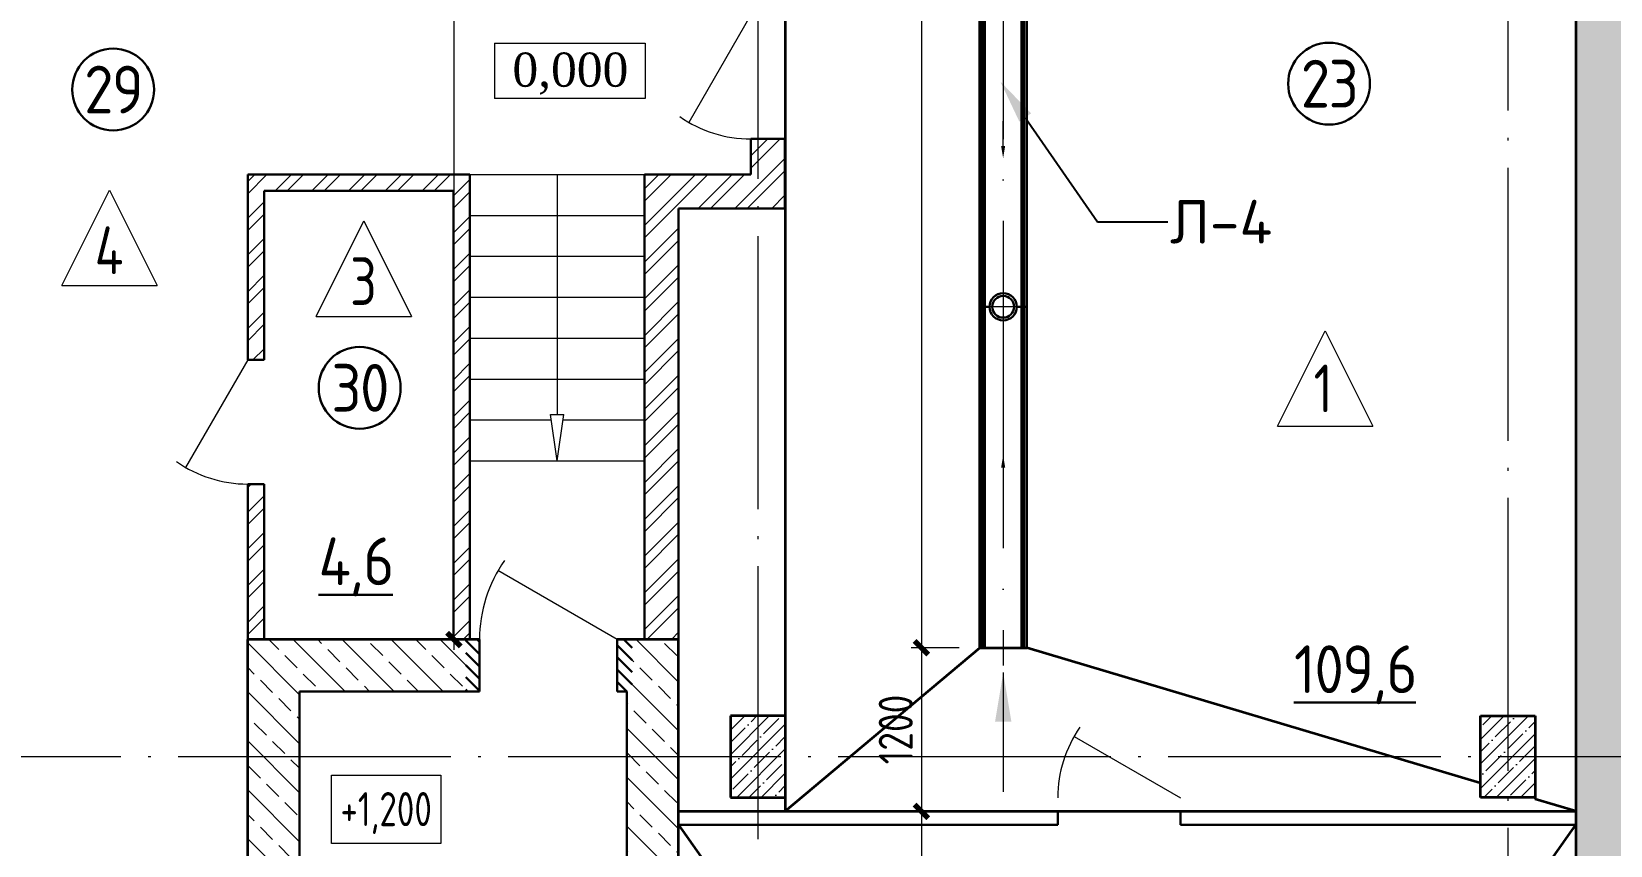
# Model space of a CAD drawing. Extents: x -965262 to 1142518, y -357520 to 71675.
# Drawn here: x 102098 to 113675, y -217802 to -211834 of the extents above; entities that cross this region are included whole.
import ezdxf
from ezdxf import colors
from ezdxf.entities.mleader import LeaderData, LeaderLine
from ezdxf.math import Vec2, Vec3

# ---------------------------------------------------------------- set-up
doc = ezdxf.new("R2010")
doc.units = 0
doc.header["$LTSCALE"] = 10
doc.linetypes.add('ACAD_ISO04W100', pattern=[30, 24, -3, 0, -3])
doc.linetypes.add('DOTE', pattern=[2.42, 2, -0.2, 0.02, -0.2])
doc.layers.get('0').update_dxf_attribs({"linetype": 'CONTINUOUS', "lineweight": 30})
doc.layers.get('Defpoints').update_dxf_attribs({"linetype": 'CONTINUOUS'})
for name, color, linetype, lineweight in [('DOTE', 7, 'DOTE', 9), ('полы', 3, 'CONTINUOUS', 35), ('Полы_лотки', 7, 'CONTINUOUS', 30)]:
    doc.layers.add(name, color=color, linetype=linetype, lineweight=lineweight)
doc.styles.add('2.5', font='times.ttf', dxfattribs={"height": 2.5})
doc.styles.add('GOST 2.304', font='isocpeur.ttf', dxfattribs={"width": 0.75, "height": 250})
doc.styles.add('GOST-2.304_Type-B', font='isocpeur.ttf', dxfattribs={"width": 0.9})
doc.styles.get("Standard").update_dxf_attribs({"font": 'isocpeur.ttf', "height": 300})
doc.styles.add('ГОСТ 2м', font='isocpeur.ttf', dxfattribs={"width": 0.8, "height": 250})
doc.dimstyles.new('ГОСТ 2м', dxfattribs={"dimtxt": 250, "dimasz": 100, "dimexe": 75, "dimexo": 150, "dimgap": 62.5, "dimtad": 1, "dimdec": 0, "dimtxsty": 'ГОСТ 2м', "dimblk": 'ARCHTICK', "dimcen": 150, "dimdle": 75, "dimclrd": 256, "dimclre": 256, "dimclrt": 256, "dimadec": 0, "dimazin": 0, "dimtfac": 1, "dimtdec": 0, "dimtmove": 0, "dimatfit": 3, "dimldrblk": 'OBLIQUE', "dimfxl": 1, "dimlwd": 15, "dimlwe": 15, "dimarcsym": 0})
pattern_1 = [(45, (79670.67, -272886.6), (-89.80256, 89.80256), []), (45, (79760.47, -272886.6), (-89.80256, 89.80256), [158.75, -31.75, 0, -31.75])]

# ---------------------------------------------------------------- blocks, each defined once
blk = doc.blocks.new('_ArchTick')
at = {"color": 0, "linetype": 'ByBlock', "lineweight": 0, "const_width": 0.4}
blk.add_lwpolyline([(-0.5, -0.5), (0.5, 0.5)], dxfattribs=at)
blk = doc.blocks.new('*D1257')
at = {"lineweight": 15, "ltscale": 50, "transparency": 16777216}
for p, q in [((108623, -201277), (108623, -216427)), ((108900, -201352), (108548, -201352)), ((108900, -216352), (108548, -216352))]:
    blk.add_line(p, q, dxfattribs=at)
at = {"layer": 'Defpoints', "color": 0, "lineweight": 15, "ltscale": 50, "transparency": 16777216}
for p in [(109050, -201352, 0), (108623, -216352), (109050, -216352, 0)]:
    blk.add_point(p, dxfattribs=at)
at = {"lineweight": 15, "ltscale": 50, "transparency": 16777216, "xscale": 100, "yscale": 100, "zscale": 100}
for p, rotation in [((108623, -201352), 90), ((108623, -216352), 270)]:
    blk.add_blockref('_ArchTick', p, dxfattribs=dict(at, rotation=rotation))
at = {"lineweight": 15, "ltscale": 50, "transparency": 16777216, "insert": (108435, -208363), "char_height": 250, "attachment_point": 5, "rotation": 90, "style": 'ГОСТ 2м'}
blk.add_mtext('15000', dxfattribs=at)
blk = doc.blocks.new('_Oblique')
at = {"color": 0, "linetype": 'ByBlock', "lineweight": -2}
blk.add_line((-0.5, -0.5), (0.5, 0.5), dxfattribs=at)
blk = doc.blocks.new('*D1258')
at = {"lineweight": 15, "ltscale": 50, "transparency": 16777216}
for p, q in [((108900, -216352), (108548, -216352)), ((108623, -216277), (108623, -217627)), ((108900, -217552), (108548, -217552))]:
    blk.add_line(p, q, dxfattribs=at)
at = {"layer": 'Defpoints', "color": 0, "lineweight": 15, "ltscale": 50, "transparency": 16777216}
for p in [(109050, -216352, 0), (108623, -217552), (109050, -217552)]:
    blk.add_point(p, dxfattribs=at)
at = {"lineweight": 15, "ltscale": 50, "transparency": 16777216, "xscale": 100, "yscale": 100, "zscale": 100}
for p, rotation in [((108623, -216352), 90), ((108623, -217552), 270)]:
    blk.add_blockref('_ArchTick', p, dxfattribs=dict(at, rotation=rotation))
at = {"lineweight": 15, "ltscale": 50, "transparency": 16777216, "insert": (108435, -216952), "char_height": 250, "attachment_point": 5, "rotation": 90, "style": 'ГОСТ 2м'}
blk.add_mtext('1200', dxfattribs=at)
blk = doc.blocks.new('*D1132')
at = {"lineweight": 15, "ltscale": 50, "transparency": 16777216}
for p, q in [((108623, -217477), (108623, -220254)), ((108750, -217552), (108548, -217552)), ((108473, -220179), (108548, -220179))]:
    blk.add_line(p, q, dxfattribs=at)
at = {"layer": 'Defpoints', "color": 0, "lineweight": 15, "ltscale": 50, "transparency": 16777216}
for p in [(108900, -217552), (108623, -220179), (108623, -220179)]:
    blk.add_point(p, dxfattribs=at)
at = {"lineweight": 15, "ltscale": 50, "transparency": 16777216, "xscale": 100, "yscale": 100, "zscale": 100}
for p, rotation in [((108623, -217552), 90), ((108623, -220179), 270)]:
    blk.add_blockref('_ArchTick', p, dxfattribs=dict(at, rotation=rotation))
at = {"lineweight": 15, "ltscale": 50, "transparency": 16777216, "insert": (108435, -218866), "char_height": 250, "attachment_point": 5, "rotation": 90, "style": 'ГОСТ 2м'}
blk.add_mtext('2630', dxfattribs=at)
blk = doc.blocks.new('*D1134')
at = {"lineweight": 15, "ltscale": 50, "transparency": 16777216}
for p, q in [((105195, -205017), (105195, -216367)), ((105045, -205092), (105120, -205092)), ((105363, -216292), (105120, -216292))]:
    blk.add_line(p, q, dxfattribs=at)
at = {"layer": 'Defpoints', "color": 0, "lineweight": 15, "ltscale": 50, "transparency": 16777216}
for p in [(105195, -205092), (105195, -216292), (105513, -216292)]:
    blk.add_point(p, dxfattribs=at)
at = {"lineweight": 15, "ltscale": 50, "transparency": 16777216, "xscale": 100, "yscale": 100, "zscale": 100}
for p, rotation in [((105195, -205092), 90), ((105195, -216292), 270)]:
    blk.add_blockref('_ArchTick', p, dxfattribs=dict(at, rotation=rotation))
at = {"lineweight": 15, "ltscale": 50, "transparency": 16777216, "insert": (105008, -210692), "char_height": 250, "attachment_point": 5, "rotation": 90, "style": 'ГОСТ 2м'}
blk.add_mtext('11200', dxfattribs=at)

msp = doc.modelspace()

# ---------------------------------------------------------------- hatches: boundary and pattern name
at = {"lineweight": 15}
h = msp.add_hatch(dxfattribs=at)
h.set_pattern_fill('ANSI35', scale=40, style=0)
h.set_pattern_definition([(45, (79670.67, -272886.6), (-179.6051, 179.6051), []), (45, (79850.27, -272886.6), (-179.6051, 179.6051), [317.5, -63.5, 0, -63.5])])
h.paths.add_polyline_path([(123552.6, -223302.1), (123399.4, -223302.1), (121242.6, -223307.6), (121242.6, -223702.1), (123552.6, -223702.1)])
h.paths.add_polyline_path([(114412.6, -223702.1), (113422.6, -223702.1), (113422.6, -198602.1), (114502.9, -198602.1), (114502.9, -199002.1), (113802.6, -199002.1), (113802.6, -223302.1), (114412.6, -223302.1)])
h.paths.add_polyline_path([(115412.6, -223702.1), (117552.6, -223702.1), (117552.6, -223302.1), (115412.6, -223302.1)])
h.paths.add_polyline_path([(119352.6, -223707.6), (120242.6, -223702.1), (120242.6, -223302.1), (119352.6, -223307.6)])
h.paths.add_polyline_path([(125352.6, -223702.1), (125352.6, -223302.1), (126102.6, -223302.1), (126102.6, -222552.3), (126502.6, -222552.3), (126502.6, -223701.7), (125352.6, -223702.1)])
h.paths.add_polyline_path([(126102.6, -220752.1), (126502.6, -220752.1), (126502.6, -219552.1), (126102.6, -219552.1)])
h.paths.add_polyline_path([(126102.6, -217752.3), (126502.6, -217752.3), (126502.6, -216552.3), (126102.6, -216552.3)])
h.paths.add_polyline_path([(126102.6, -214752.3), (126502.6, -214752.3), (126502.6, -213552.3), (126102.6, -213552.3)])
h.paths.add_polyline_path([(126102.6, -211752.3), (126502.6, -211752.3), (126502.6, -210552.3), (126102.6, -210552.3)])
h.paths.add_polyline_path([(126102.6, -208752.1), (126502.6, -208752.1), (126502.6, -207552.1), (126102.6, -207552.1)])
h.paths.add_polyline_path([(126102.6, -205752.1), (126502.6, -205752.1), (126502.6, -204552.1), (126102.6, -204552.1)])
h.paths.add_polyline_path([(126102.6, -202752.1), (126502.6, -202752.1), (126502.6, -201552.1), (126102.6, -201552.1)])
h.paths.add_polyline_path([(126102.6, -199752.3), (126102.6, -199002.1), (125351.8, -199002.1), (125352.6, -198602.1), (126502.6, -198602.1), (126502.6, -199752.1), (126102.6, -199752.1)])
h.paths.add_polyline_path([(122351.8, -199002.1), (123551.8, -199002.1), (123551.8, -198602.1), (122351.8, -198602.1)])
h.paths.add_polyline_path([(115402.9, -198997.6), (120552.6, -198997.6), (120552.6, -198602.1), (115402.9, -198602.1)])
h = msp.add_hatch(dxfattribs=at)
h.set_pattern_fill('ANSI32', scale=20)
h.set_pattern_definition([(45, (102573.54, -199225.07), (-134.7038, 134.7038), []), (45, (102663.35, -199225.07), (-134.7038, 134.7038), [])])
h.paths.add_polyline_path([(102642.6, -199152.1), (102522.6, -199152.1), (102522.6, -199402.1), (102642.6, -199402.1)], flags=17)
h.paths.add_polyline_path([(103552.6, -199152.1), (103432.6, -199152.1), (103432.6, -199402.1), (103552.6, -199402.1)])
h.paths.add_polyline_path([(107622.6, -212621.9), (107422.6, -212621.9), (107422.6, -213132.1), (107622.6, -213132.1)])
h.paths.add_polyline_path([(107422.6, -212621.9), (107372.6, -212621.9), (107372.6, -212882.1), (106592.6, -212882.1), (106592.6, -216292.1), (106842.6, -216292.1), (106842.6, -213132.1), (107422.6, -213132.1)])
h.paths.add_polyline_path([(107622.6, -211452.1), (107422.6, -211452.1), (107422.6, -211711.9), (107622.6, -211711.9)])
h.paths.add_polyline_path([(101372.6, -216851.7), (101372.6, -216471.7), (101622.6, -216471.7), (101622.6, -216852.1), (101372.6, -216852.1)])
h.paths.add_polyline_path([(101372.6, -215051.7), (101372.6, -213251.7), (101622.6, -213251.7), (101622.6, -215051.7)])
h.paths.add_polyline_path([(101372.6, -211831.7), (101372.6, -211452.1), (101622.6, -211452.1), (101622.6, -211831.7)])
h.paths.add_polyline_path([(101372.6, -210852.1), (101372.6, -210471.7), (101622.6, -210471.7), (101622.6, -210852.1), (101372.6, -210851.7)])
h.paths.add_polyline_path([(101372.6, -209051.7), (101372.6, -208541.7), (101622.6, -208541.7), (101622.6, -209051.7)])
h.paths.add_polyline_path([(101372.6, -207121.7), (101372.6, -206741.7), (101622.6, -206741.7), (101622.6, -207121.7)])
h.paths.add_polyline_path([(101372.6, -205831.7), (101372.6, -205452.1), (101622.6, -205452.1), (101622.6, -205831.7)])
h.paths.add_polyline_path([(101372.6, -204852.1), (101372.6, -204471.7), (101622.6, -204471.7), (101622.6, -204852.1)])
h.paths.add_polyline_path([(101372.6, -203436.7), (101372.6, -203056.7), (101622.6, -203056.7), (101622.6, -203436.7)])
h.paths.add_polyline_path([(101372.6, -202021.7), (101372.6, -201642.1), (101622.6, -201642.1), (101622.6, -202021.7)])
h.paths.add_polyline_path([(101372.6, -200132.1), (101372.6, -199752.1), (101622.6, -199752.5), (101622.6, -200132.1)])
h.paths.add_polyline_path([(101622.6, -199402.1), (101622.6, -199152.1), (102642.6, -199152.1), (102642.6, -199402.1)])
h.paths.add_polyline_path([(103552.6, -199152.1), (107222.6, -199152.1), (107222.6, -199402.1), (103802.6, -199402.1), (103802.6, -200131.7), (103682.6, -200131.7), (103682.6, -199402.1), (103552.6, -199402.1)])
h.paths.add_polyline_path([(107372.6, -200132.1), (107372.6, -199752.1), (107622.6, -199752.1), (107622.6, -200132.1)])
h.paths.add_polyline_path([(103682.6, -202021.7), (103682.6, -201641.7), (103802.6, -201641.7), (103802.6, -202021.7)])
h.paths.add_polyline_path([(107372.6, -202022.1), (107372.6, -201642.1), (107622.6, -201642.1), (107622.6, -202022.1)])
h.paths.add_polyline_path([(107372.6, -203437.1), (107372.6, -203057.1), (107622.6, -203057.1), (107622.6, -203437.1)])
h.paths.add_polyline_path([(103682.6, -203436.7), (103682.6, -203056.7), (103802.6, -203056.7), (103802.6, -203436.7)])
h.paths.add_polyline_path([(107222.6, -211452.1), (103682.6, -211451.7), (103682.6, -204471.7), (103802.6, -204471.7), (103802.6, -205092.1), (107222.6, -205092.1), (107222.6, -205212.1), (103802.6, -205212.1), (103802.6, -208157.1), (107372.6, -208157.1), (107372.6, -207896.7), (107622.6, -207896.7), (107622.6, -208406.7), (107372.6, -208406.7), (107372.7, -208277.1), (103802.6, -208277.1), (103802.6, -211331.7), (107222.6, -211331.7), (107222.6, -211451.7)])
h.paths.add_polyline_path([(107372.6, -204852.1), (107372.6, -204471.7), (107622.6, -204471.7), (107622.6, -204851.7)])
h.paths.add_polyline_path([(107372.6, -205832.1), (107372.6, -205452.1), (107622.6, -205452.1), (107622.6, -205832.1)], flags=17)
h.paths.add_polyline_path([(107372.6, -207122.1), (107372.6, -206742.1), (107622.6, -206742.1), (107622.6, -207122.1)], flags=17)
h.paths.add_polyline_path([(107372.6, -209561.7), (107372.6, -209181.7), (107622.6, -209181.7), (107622.6, -209561.7)])
h.paths.add_polyline_path([(107372.6, -210852.1), (107372.6, -210471.7), (107622.6, -210471.7), (107622.6, -210852.1)], flags=17)
h.paths.add_polyline_path([(103682.6, -214242.1), (103682.6, -212882.1), (105312.6, -212882.1), (105312.6, -216292.1), (105192.6, -216292.1), (105192.6, -213002.1), (103802.6, -213002.1), (103802.6, -214242.1)])
h.paths.add_polyline_path([(103682.6, -216292.1), (103682.6, -215152.1), (103802.6, -215152.1), (103802.6, -216292.1)], flags=17)
h.paths.add_polyline_path([(107372.6, -211711.9), (107422.6, -211711.9), (107422.6, -211452.1), (107372.6, -211452.1)])
h = msp.add_hatch(dxfattribs=at)
h.set_pattern_fill('ANSI33', scale=40, angle=90)
h.set_pattern_definition([(135, (-359605.78, -304776.27), (-179.60512, -179.60512), []), (135, (-359605.78, -304596.67), (-179.60512, -179.60512), [127, -63.5])])
h.paths.add_polyline_path([(106462.6, -216292.1), (106392.6, -216292.1), (106392.6, -216672.1), (106462.6, -216672.1)], flags=17)
h.paths.add_polyline_path([(105382.6, -216292.1), (105312.6, -216292.1), (105312.6, -216672.1), (105382.6, -216672.1)], flags=17)
h.paths.add_polyline_path([(103682.6, -222342.1), (103682.6, -216292.1), (105312.6, -216292.1), (105312.6, -216672.1), (104062.6, -216672.1), (104062.6, -221962.1), (106462.6, -221962.1), (106462.6, -216292.1), (106842.6, -216292.1), (106842.6, -222342.1)])
h = msp.add_hatch()
h.set_pattern_fill('ANSI31', scale=20, angle=-90)
h.set_pattern_definition([(315, (22496.87, 428918.52), (44.9012806, 44.9012806), [])])
h.paths.add_polyline_path([(105382, -216372.8), (105382, -216672.8), (105282, -216672.8), (105282, -216372.8)])
h.paths.add_polyline_path([(105382, -216292.8), (105382, -216372.8), (105282, -216372.8), (105282, -216292.8)])
h = msp.add_hatch()
h.set_pattern_fill('ANSI31', scale=20, angle=-90)
h.set_pattern_definition([(315, (22496.87, 428918.52), (44.9012806, 44.9012806), [])])
h.paths.add_polyline_path([(106502.2, -216372.4), (106502.2, -216672.4), (106392.6, -216672.1), (106392.6, -216372.4)])
h.paths.add_polyline_path([(106502.2, -216292.4), (106502.2, -216372.4), (106392.6, -216372.4), (106392.6, -216292.1)])
h = msp.add_hatch(dxfattribs=at)
h.set_pattern_fill('ANSI35', scale=20, style=0)
h.set_pattern_definition(pattern_1)
h.paths.add_polyline_path([(107622.6, -216852.1), (107222.6, -216852.1), (107222.6, -217452.1), (107622.6, -217452.1)])
h = msp.add_hatch(dxfattribs=at)
h.set_pattern_fill('ANSI35', scale=20, style=0)
h.set_pattern_definition(pattern_1)
h.paths.add_polyline_path([(113122.6, -216852.1), (112722.6, -216852.1), (112722.6, -217452.1), (113122.6, -217452.1)])

# ---------------------------------------------------------------- linework, layer by layer
at = {"color": 7, "extrusion": (0, 0, -1)}
for p, q in [((113422.6, -223752.1, -1451.3), (113422.6, -198602.1, -3259.8)), ((106842.6, -217552.1, -3259.8), (109622.6, -217552.1, -3259.8)), ((106842.6, -217652.1, -3259.8), (106842.6, -217552.1, -3259.8)), ((109622.6, -217652.1, -3259.8), (106842.6, -217652.1, -3259.8)), ((109622.6, -217652.1, -3259.8), (109622.6, -217552.1, -3259.8)), ((110522.6, -217552.1, -3259.8), (113422.6, -217552.1, -3259.8)), ((110522.6, -217652.1, -3259.8), (110522.6, -217552.1, -3259.8)), ((113422.6, -217652.1, -3259.8), (110522.6, -217652.1, -3259.8)), ((113422.6, -217652.1, -3259.8), (113422.6, -217552.1, -3259.8))]:
    msp.add_line(p, q, dxfattribs=at)
at = {"color": 7, "lineweight": 15}
for p, q in [((107372.6, -211711.9, -1451.3), (106917.6, -212500, -1451.3)), ((105312.6, -212882.1, -1451.3), (106592.6, -212882.1, -1451.3)), ((105952.6, -212882.1, -1451.3), (105952.6, -214642.8, -1451.3)), ((105312.6, -213182.1, -1451.3), (106592.6, -213182.1, -1451.3)), ((105312.6, -213482.1, -1451.3), (106592.6, -213482.1, -1451.3)), ((105312.6, -213782.1, -1451.3), (106592.6, -213782.1, -1451.3)), ((105312.6, -214082.1, -1451.3), (106592.6, -214082.1, -1451.3)), ((103682.6, -214242.1, -1451.3), (103227.6, -215030.2, -1451.3)), ((105312.6, -214382.1, -1451.3), (106592.6, -214382.1, -1451.3)), ((105952.6, -214982.1, -1451.3), (105903.6, -214642.8, -1451.3)), ((105903.6, -214642.8, -1451.3), (106001.6, -214642.8, -1451.3)), ((105952.6, -214982.1, -1451.3), (106001.6, -214642.8, -1451.3)), ((105312.6, -214682.1, -1451.3), (105909.3, -214682.1, -1451.3)), ((105995.9, -214682.1, -1451.3), (106592.6, -214682.1, -1451.3)), ((105312.6, -214982.1, -1451.3), (106592.6, -214982.1, -1451.3)), ((106392.6, -216292.1, -1451.3), (105517.9, -215787.1, -1451.3)), ((109743.2, -217002.1, -3259.8), (110522.6, -217452.1, -3259.8)), ((104298, -217286.8, 8350.5), (105098, -217286.8, 8350.5)), ((104298, -217786.8, 8350.5), (104298, -217286.8, 8350.5)), ((105098, -217286.8, 8350.5), (105098, -217786.8, 8350.5)), ((105098, -217786.8, 8350.5), (104298, -217786.8, 8350.5))]:
    msp.add_line(p, q, dxfattribs=at)
at = {"color": 7}
for p, q in [((107372.6, -212621.9, -1451.3), (107372.6, -212882.1, -1451.3)), ((107372.6, -212621.9, -1451.3), (107622.6, -212621.9, -1451.3)), ((107622.6, -212621.9, -1451.3), (107622.6, -213132.1, -1451.3)), ((103682.6, -212882.1, -1451.3), (103682.6, -214242.1, -1451.3)), ((103682.6, -212882.1, -1451.3), (105312.6, -212882.1, -1451.3)), ((105312.6, -212882.1, -1451.3), (105312.6, -216292.1, -1451.3)), ((106592.6, -212882.1, -1451.3), (107372.6, -212882.1, -1451.3)), ((106592.6, -212882.1, -1451.3), (106592.6, -216292.1, -1451.3)), ((103802.6, -213002.1, -1451.3), (103802.6, -214242.1, -1451.3)), ((103802.6, -213002.1, -1451.3), (105192.6, -213002.1, -1451.3)), ((105192.6, -213002.1, -1451.3), (105192.6, -216292.1, -1451.3)), ((106842.6, -213132.1, -1451.3), (106842.6, -216292.1, -1451.3)), ((106842.6, -213132.1, -1451.3), (107622.6, -213132.1, -1451.3)), ((103802.6, -214242.1, -1451.3), (103682.6, -214242.1, -1451.3)), ((103682.6, -215152.1, -1451.3), (103682.6, -216292.1, -1451.3)), ((103802.6, -215152.1, -1451.3), (103682.6, -215152.1, -1451.3)), ((103802.6, -215152.1, -1451.3), (103802.6, -216292.1, -1451.3)), ((103682.6, -216292.1, -1451.3), (105382.6, -216292.1, -1451.3)), ((103682.6, -216292.1, -1451.3), (103682.6, -222342.1, -1451.3)), ((103802.6, -216292.1, -1451.3), (103682.6, -216292.1, -1451.3)), ((105312.6, -216292.1, -1451.3), (105192.6, -216292.1, -1451.3)), ((105382.6, -216292.1, -1451.3), (105382.6, -216672.1, -1451.3)), ((106392.6, -216292.1, -1451.3), (106842.6, -216292.1, -1451.3)), ((106392.6, -216292.1, -1451.3), (106392.6, -216672.1, -1451.3)), ((106592.6, -216292.1, -1451.3), (106842.6, -216292.1, -1451.3)), ((106842.6, -216292.1, -1451.3), (106842.6, -222342.1, -1451.3)), ((104062.6, -216672.1, -1451.3), (104062.6, -221962.1, -1451.3)), ((104062.6, -216672.1, -1451.3), (105382.6, -216672.1, -1451.3)), ((106392.6, -216672.1, -1451.3), (106462.6, -216672.1, -1451.3)), ((106462.6, -216672.1, -1451.3), (106462.6, -221962.1, -1451.3))]:
    msp.add_line(p, q, dxfattribs=at)
at = {"lineweight": 15}
for p, q in [((102318.7, -213696.2, 9801.8), (102668.7, -212996.2, 9801.8)), ((102668.7, -212996.2, 9801.8), (103018.7, -213696.2, 9801.8)), ((104184.3, -213922.6, 9801.8), (104534.3, -213222.6, 9801.8)), ((104534.3, -213222.6, 9801.8), (104884.3, -213922.6, 9801.8)), ((102318.7, -213696.2, 9801.8), (103018.7, -213696.2, 9801.8)), ((104184.3, -213922.6, 9801.8), (104884.3, -213922.6, 9801.8)), ((111233, -214727.5, 8350.5), (111583, -214027.5, 8350.5)), ((111583, -214027.5, 8350.5), (111933, -214727.5, 8350.5)), ((111233, -214727.5, 8350.5), (111933, -214727.5, 8350.5))]:
    msp.add_line(p, q, dxfattribs=at)
at = {"color": 7}
for centre in [(102696.1, -212259.4, -7970.9), (111612.1, -212216.3, 9801.8), (104503.9, -214446.7, -7970.9)]:
    msp.add_circle(centre, 300, dxfattribs=at)
at = {"color": 7, "lineweight": 15}
for centre, radius, start, end in [((107372.6, -211711.9, -1451.3), 910, 235, 270), ((103682.6, -214242.1, -1451.3), 910, 235, 270), ((106392.6, -216292.1, -1451.3), 1010, 145, 180), ((110522.6, -217452.1, -3259.8), 900, 145, 180)]:
    msp.add_arc(centre, radius, start, end, dxfattribs=at)
at = {"layer": 'DOTE', "color": 7, "ltscale": 100, "extrusion": (0, -1, 0)}
for p, q in [((107422.6, -162515.3, -4711.1), (107422.6, -237687.4, -4711.1)), ((112922.6, -186214.1, -4711.1), (112922.6, -235835, -3259.8)), ((113422.6, -186214.1, -4711.1), (113422.6, -237487.4, -4711.1))]:
    msp.add_line(p, q, dxfattribs=at)
at = {"layer": 'DOTE', "color": 7, "ltscale": 100}
msp.add_line((126952.6, -217152.1, -4711.1), (55067.3, -217152.1, -4711.1), dxfattribs=at)
at = {"layer": 'полы', "ltscale": 100}
for p, q in [((107623, -199152.1, -4711.1), (107623, -217551.7, -4711.1)), ((113423, -199152.1, -4711.1), (113423, -223152.1, -4711.1)), ((103682.6, -222342.1, -1451.3), (103683, -216292.1, -7117.2)), ((105382.6, -216292.1, -4711.1), (103683, -216292.1, -4711.1)), ((106843, -216292.1, -4711.1), (106392.6, -216292.1, -4711.1)), ((106843, -222342.1, -4711.1), (106843, -216292.1, -4711.1)), ((107623, -217551.7, -4711.1), (109050.5, -216352.1, -4711.1)), ((112723, -217344.4, -4711.1), (109395.5, -216352.1, -4711.1)), ((113423, -217551.7, -4711.1), (113123, -217462.9, -4711.1)), ((106842.6, -217652.1, -3259.8), (108623, -220179.4, -4711.1)), ((106843, -217551.7, -4711.1), (113423, -217551.7, -4711.1)), ((111623, -220179.4, -4711.1), (113423, -217652.1, -3259.8))]:
    msp.add_line(p, q, dxfattribs=at)
at = {"layer": 'полы', "color": 7, "lineweight": 0}
for p, q in [((105491.5, -211919.3, 8350.5), (105491.5, -212324.4, 8350.5)), ((105491.5, -211919.3, 8350.5), (106596.5, -211919.3, 8350.5)), ((106596.5, -211919.3, 8350.5), (106596.5, -212324.4, 8350.5)), ((106596.5, -212324.4, 8350.5), (105491.5, -212324.4, 8350.5))]:
    msp.add_line(p, q, dxfattribs=at)
at = {"layer": 'полы', "lineweight": 0, "ltscale": 50}
msp.add_line((109223, -216534.6, -4711.1), (109223, -217408.8, -4711.1), dxfattribs=at)
at = {"layer": 'полы', "ltscale": 50}
for p, q in [((107623, -216851.7, -4711.1), (107223, -216851.7, -4711.1)), ((107223, -216851.7, -4711.1), (107223, -217451.7, -4711.1)), ((112723, -217451.7, -4711.1), (112723, -216851.7, -4711.1)), ((112723, -216851.7, -4711.1), (113123, -216851.7, -4711.1)), ((113123, -216851.7, -4711.1), (113123, -217462.9, -4711.1)), ((107223, -217451.7, -4711.1), (107623, -217451.7, -4711.1)), ((113123, -217451.7, -4711.1), (112723, -217451.7, -4711.1))]:
    msp.add_line(p, q, dxfattribs=at)
at = {"layer": 'полы', "ltscale": 100, "elevation": -4711.1}
msp.add_lwpolyline([(109050.5, -216352.1), (109395.5, -216352.1), (109395.5, -201352.1), (109050.5, -201352.1)], close=True, dxfattribs=at)
at = {"layer": 'полы', "lineweight": 0, "ltscale": 50}
msp.add_solid([(109163, -216894.6, -4711.1), (109283, -216894.6, -4711.1), (109223, -216534.6, -4711.1)], dxfattribs=at)
at = {"layer": 'Полы_лотки', "color": 1, "linetype": 'ACAD_ISO04W100', "lineweight": 9, "ltscale": 10}
for p, q in [((109222.5, -201222.1, -3259.8), (109222.5, -216482.2, -3259.8)), ((109370.8, -213852.1, -3259.8), (109074.2, -213852.1, -3259.8))]:
    msp.add_line(p, q, dxfattribs=at)
at = {"layer": 'Полы_лотки', "color": 5}
for p, q in [((109050, -201352.1, -3259.8), (109050, -216352.1, -3259.8)), ((109070, -201352.1, -3259.8), (109070, -216352.1, -3259.8)), ((109087.5, -201352.1, -3259.8), (109087.5, -216352.1, -3259.8)), ((109357.5, -201352.1, -3259.8), (109357.5, -216352.1, -3259.8)), ((109375, -201352.1, -3259.8), (109375, -216352.1, -3259.8)), ((109395, -201352.1, -3259.8), (109395, -216352.1, -3259.8)), ((109122.5, -213852.1, -3259.8), (109050, -213852.1, -3259.8)), ((109395, -213852.1, -3259.8), (109322.5, -213852.1, -3259.8)), ((109395, -216352.1, -3259.8), (109050, -216352.1, -3259.8))]:
    msp.add_line(p, q, dxfattribs=at)
at = {"layer": 'Полы_лотки', "lineweight": 15}
for p, q in [((109222.5, -212672.5, -3259.8), (109222.5, -212491.6, -3259.8)), ((109222.5, -215031.8, -3259.8), (109222.5, -215212.6, -3259.8))]:
    msp.add_line(p, q, dxfattribs=at)
at = {"layer": 'Полы_лотки', "color": 5, "ltscale": 50}
msp.add_circle((109222.5, -213852.1, -3259.8), 100, dxfattribs=at)
at = {"layer": 'Полы_лотки', "color": 5}
msp.add_circle((109222.5, -213852.1, -3259.8), 80, dxfattribs=at)
at = {"layer": 'Полы_лотки', "lineweight": 15}
for points in [[(109237.5, -212672.5, -3259.8), (109207.5, -212672.5, -3259.8), (109222.5, -212762.5, -3259.8)], [(109237.5, -215031.8, -3259.8), (109207.5, -215031.8, -3259.8), (109222.5, -214941.8, -3259.8)]]:
    msp.add_solid(points, dxfattribs=at)

# ---------------------------------------------------------------- texts
at = {"color": 7, "style": 'GOST 2.304', "width": 0.75}
msp.add_text('+1,200', height=250, dxfattribs=at).set_placement((104362.8, -217660.8, 8350.5))
at = {"color": 7, "char_height": 350, "attachment_point": 5, "style": 'GOST-2.304_Type-B'}
for s, insert, width in [('{\\fISOCPEUR|b0|i0|c0|p34;\\T0.95;29}', (102696.1, -212259.4, -3259.8), 800), ('{\\fISOCPEUR|b0|i0|c0|p34;\\T0.95;23}', (111612.1, -212216.3, 14512.9), 800), ('{\\fISOCPEUR|b0|i0|c0|p34;\\T0.95;30}', (104503.9, -214446.7, -3259.8), 800), ('{\\fISOCPEUR|b0|i0|c0|p34;\\T0.95;\\L4,6}', (104474.6, -215759.4, -2902.6), 2000), ('{\\fISOCPEUR|b0|i0|c0|p34;\\T0.95;\\L109,6}', (111802.3, -216550.8, -3308.5), 2000)]:
    msp.add_mtext(s, dxfattribs=dict(at, insert=insert, width=width))
at = {"char_height": 350, "width": 1500, "attachment_point": 5, "style": 'GOST 2.304'}
for s, insert in [('{\\W0.8;4}', (102666, -213438.2, -1808.5)), ('{\\W0.8;3}', (104531.7, -213664.7, -1808.5)), ('{\\W0.8;1}', (111569.2, -214451.3, -3259.8))]:
    msp.add_mtext(s, dxfattribs=dict(at, insert=insert))
at = {"layer": 'полы', "color": 7, "style": '2.5'}
msp.add_text('0,000', height=250, dxfattribs=at).set_placement((105624.2, -212238.5, 8350.5))

# ---------------------------------------------------------------- dimensions: what is measured, and where the dimension line sits
at = {"lineweight": 15, "ltscale": 50}
dim = msp.add_linear_dim(base=(108623, -216352.1, -4711.1), p1=(109050.5, -201352.1, -4711.1), p2=(109050.5, -216352.1, -4711.1), angle=90, dimstyle='ГОСТ 2м', dxfattribs=at)
dim.commit()
dim.dimension.update_dxf_attribs({"geometry": '*D1257', "text_midpoint": (108623, -208363.2, -4711.1), "dimtype": 160})
for base, p1, p2, picture, middle in [((105195.3, -216292.1, -4711.1), (105195.3, -205092.1, -4711.1), (105513, -216292.1, -4711.1), '*D1134', (105007.8, -210692.1, -4711.1)), ((108623, -217551.7, -4711.1), (109050.5, -216352.1, -4711.1), (109050.5, -217551.7, -4711.1), '*D1258', (108435.5, -216951.9, -4711.1))]:
    dim = msp.add_linear_dim(base=base, p1=p1, p2=p2, angle=90, dimstyle='ГОСТ 2м', dxfattribs=at)
    dim.commit()
    dim.dimension.update_dxf_attribs({"geometry": picture, "text_midpoint": middle})
dim = msp.add_linear_dim(base=(108623, -220179.4, -4711.1), p1=(108900.5, -217551.7, -4711.1), p2=(108623, -220179.4, -4711.1), angle=90, text='2630', dimstyle='ГОСТ 2м', dxfattribs=at)
dim.commit()
dim.dimension.update_dxf_attribs({"geometry": '*D1132', "text_midpoint": (108435.5, -218865.6, -4711.1)})

# ---------------------------------------------------------------- leaders
at = {"layer": 'Полы_лотки', "color": 5, "lineweight": 15}
ml = msp.add_multileader_mtext('Standard', dxfattribs=at)
ml.set_content('Л-4', color=5)
ml.set_leader_properties()
ml.build(insert=Vec2(0, 0))
ml.multileader.update_dxf_attribs({"has_text_frame": 1, "text_right_attachment_type": 6, "dogleg_length": 36, "arrow_head_size": 320})
ctx = ml.context
ctx.base_point, ctx.char_height, ctx.arrow_head_size, ctx.landing_gap_size, ctx.plane_origin = Vec3(110429.7, -213230.4, -4711.1), 320, 320, 16, Vec3(92941.4, -221615.5, -4711.1)
ctx.right_attachment = 6
notes = []
notes.append((ctx, [(0, (1, 1, 0), (109913.8, -213230.4, -4711.1), (1, 0), 515.9, [(0, [(109202.3, -212200.8, -4711.1)], 0, [])])]))
ctx.mtext.insert, ctx.mtext.defined_height, ctx.mtext.flow_direction = Vec3(110445.7, -213068.5, -4711.1), 8690.9, 5
for ctx, leaders in notes:
    for number, flags, end, landing, length, lines in leaders:
        leader = LeaderData()
        leader.index, (leader.has_last_leader_line, leader.has_dogleg_vector, leader.attachment_direction) = number, flags
        leader.last_leader_point, leader.dogleg_vector, leader.dogleg_length = Vec3(end), Vec3(landing), length
        for number, points, colour, breaks in lines:
            line = LeaderLine()
            line.index, line.vertices, line.color, line.breaks = number, Vec3.list(points), colors.encode_raw_color(colour), breaks
            leader.lines.append(line)
        ctx.leaders.append(leader)

doc.saveas('drawing.dxf')
